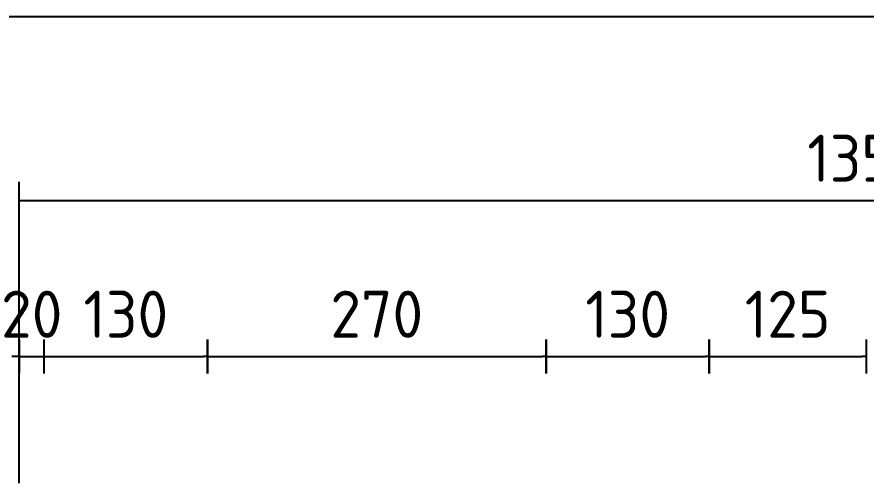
# Model space of a CAD drawing. Extents: x 0 to 1025, y -1312 to 297.
# Drawn here: x 202.98 to 248.1, y 267.75 to 292.5 of the extents above; entities that cross this region are included whole.
import ezdxf
from ezdxf.enums import TextEntityAlignment as Align

# ---------------------------------------------------------------- set-up
doc = ezdxf.new("R2010")
doc.units = 0
doc.header["$LTSCALE"] = 6
doc.header["$MEASUREMENT"] = 0
doc.header["$PDSIZE"] = 1
doc.layers.get('0').update_dxf_attribs({"linetype": 'CONTINUOUS'})
doc.layers.get('DEFPOINTS').update_dxf_attribs({"linetype": 'CONTINUOUS'})
for name, color, linetype in [('T25', 1, 'CONTINUOUS'), ('TBLK18', 4, 'CONTINUOUS'), ('TBLK25', 1, 'CONTINUOUS'), ('TBLK35', 3, 'CONTINUOUS'), ('TBLK50', 7, 'CONTINUOUS')]:
    doc.layers.add(name, color=color, linetype=linetype)
doc.styles.add('ISO', font='iso3098b.shx')
doc.dimstyles.new('SIGNSDIM', dxfattribs={"dimtxt": 2.5, "dimasz": 0.2, "dimexe": 1, "dimexo": 1.5, "dimgap": 1, "dimtad": 1, "dimtoh": 1, "dimdec": 4, "dimlfac": 15, "dimrnd": 1, "dimdsep": 46, "dimtxsty": 'ISO', "dimblk": 'SGNDIM', "dimcen": 2.5, "dimse2": 1, "dimadec": 0, "dimazin": 0, "dimtfac": 1, "dimtdec": 4, "dimtix": 1, "dimtmove": 0, "dimatfit": 3, "dimldrblk": 'SGNDIM', "dimfxl": 1, "dimtolj": 1, "dimtzin": 0, "dimarcsym": 0})

# ---------------------------------------------------------------- blocks, each defined once
blk = doc.blocks.new('A3BBLK')
at = {"layer": 'TBLK50'}
blk.add_line((415.5, 292.5), (13, 292.5), dxfattribs=at)
blk = doc.blocks.new('a3_in_vtblk std dwg')
blk.add_blockref('A3BBLK', (0, 0))
at = {"layer": 'TBLK18', "style": 'ISO'}
blk.add_attdef('MR_DIRECTORATE', text='', height=1.5, dxfattribs=at).set_placement((381.5, 68.119), align=Align.CENTER)
for tag, p in [('STREET_NAME', (355.514, 62.1)), ('SUBURB_POSTCODE', (388.488, 62.1)), ('TELEPHONE_NO.', (368.306, 59.836)), ('FAX_NO.', (393.555, 59.836))]:
    blk.add_attdef(tag, p, '', height=1.5, dxfattribs=at)
at = {"layer": 'TBLK25', "style": 'ISO'}
for tag, height, p in [('MR_BRANCH', 2, (381.5, 65.199)), ('ROAD_SECTION', 1.75, (384.5, 29.162)), ('SLK', 1.75, (384.5, 26.108)), ('CHAINAGE', 1.75, (384.5, 19.205))]:
    blk.add_attdef(tag, text='', height=height, dxfattribs=at).set_placement(p, align=Align.CENTER)
for tag, p, height in [('FILE_NUMBER', (371.773, 54.237), 2.5), ('DESIGNED_/_DRAWN', (371.773, 49.487), 2), ('VERIFIED', (371.773, 44.487), 2), ('APPROVED', (371.773, 39.487), 2), ('LOCAL_AUTHORITY', (370.48, 16.733), 1.25)]:
    blk.add_attdef(tag, p, '', height=height, dxfattribs=at)
at = {"layer": 'TBLK35', "style": 'ISO', "width": 0.9}
for tag, p in [('ROAD_PROJECT&NUMBER', (384.5, 32.231)), ('DRAWING_DESCRIPTION', (384.5, 22.288))]:
    blk.add_attdef(tag, text='', height=2.5, dxfattribs=at).set_placement(p, align=Align.CENTER)
at = {"layer": 'TBLK50', "style": 'ISO'}
blk.add_attdef('MRWA_DRG_NUMBER', (356.288, 6.085), '', height=5, dxfattribs=at)
blk = doc.blocks.new('SGNDIM')
for p, q in [((0, 4.5), (0, -4.5)), ((0, 0), (-1, 0))]:
    blk.add_line(p, q)
blk = doc.blocks.new('*D192')
at = {"layer": 'DEFPOINTS', "color": 0}
for p in [(293.095, 282.748), (203.098, 272.603), (293.095, 272.603)]:
    blk.add_point(p, dxfattribs=at)
at = {"layer": 'T25', "color": 0, "lineweight": -2}
for p, q in [((203.098, 274.103), (203.098, 283.748)), ((293.095, 274.103), (293.095, 283.748)), ((203.298, 282.748), (292.895, 282.748))]:
    blk.add_line(p, q, dxfattribs=at)
at = {"layer": 'T25', "color": 0, "lineweight": -2, "xscale": 0.2, "yscale": 0.2, "zscale": 0.2, "rotation": 180}
blk.add_blockref('SGNDIM', (203.098, 282.748), dxfattribs=at)
at = {"layer": 'T25', "color": 0, "lineweight": -2, "xscale": 0.2, "yscale": 0.2, "zscale": 0.2}
blk.add_blockref('SGNDIM', (293.095, 282.748), dxfattribs=at)
at = {"layer": 'T25', "color": 0, "insert": (248.096, 284.998), "char_height": 2.5, "attachment_point": 5, "style": 'ISO'}
blk.add_mtext('\\A1;1350', dxfattribs=at)
blk = doc.blocks.new('*D198')
at = {"layer": 'DEFPOINTS', "color": 0}
for p in [(213.098, 274.462), (204.431, 272.329), (213.098, 272.329)]:
    blk.add_point(p, dxfattribs=at)
at = {"layer": 'T25', "color": 0, "lineweight": -2}
blk.add_line((204.631, 274.462), (212.898, 274.462), dxfattribs=at)
at = {"layer": 'T25', "color": 0, "lineweight": -2, "xscale": 0.2, "yscale": 0.2, "zscale": 0.2, "rotation": 180}
blk.add_blockref('SGNDIM', (204.431, 274.462), dxfattribs=at)
at = {"layer": 'T25', "color": 0, "lineweight": -2, "xscale": 0.2, "yscale": 0.2, "zscale": 0.2}
blk.add_blockref('SGNDIM', (213.098, 274.462), dxfattribs=at)
at = {"layer": 'T25', "color": 0, "insert": (208.764, 276.712), "char_height": 2.5, "attachment_point": 5, "style": 'ISO'}
blk.add_mtext('\\A1;130', dxfattribs=at)
blk = doc.blocks.new('*D199')
at = {"layer": 'DEFPOINTS', "color": 0}
for p in [(204.431, 274.462), (203.098, 274.133), (204.431, 274.133)]:
    blk.add_point(p, dxfattribs=at)
at = {"layer": 'T25', "color": 0, "lineweight": -2}
for p, q in [((202.898, 274.462), (202.698, 274.462)), ((203.098, 274.462), (204.431, 274.462)), ((204.631, 274.462), (204.831, 274.462))]:
    blk.add_line(p, q, dxfattribs=at)
at = {"layer": 'T25', "color": 0, "lineweight": -2, "xscale": 0.2, "yscale": 0.2, "zscale": 0.2}
blk.add_blockref('SGNDIM', (203.098, 274.462), dxfattribs=at)
at = {"layer": 'T25', "color": 0, "lineweight": -2, "xscale": 0.2, "yscale": 0.2, "zscale": 0.2, "rotation": 180}
blk.add_blockref('SGNDIM', (204.431, 274.462), dxfattribs=at)
at = {"layer": 'T25', "color": 0, "insert": (203.764, 276.712), "char_height": 2.5, "attachment_point": 5, "style": 'ISO'}
blk.add_mtext('\\A1;20', dxfattribs=at)
blk = doc.blocks.new('*D200')
at = {"layer": 'DEFPOINTS', "color": 0}
for p in [(231.098, 274.462), (213.098, 270.033), (231.098, 270.033)]:
    blk.add_point(p, dxfattribs=at)
at = {"layer": 'T25', "color": 0, "lineweight": -2}
blk.add_line((213.298, 274.462), (230.898, 274.462), dxfattribs=at)
at = {"layer": 'T25', "color": 0, "lineweight": -2, "xscale": 0.2, "yscale": 0.2, "zscale": 0.2, "rotation": 180}
blk.add_blockref('SGNDIM', (213.098, 274.462), dxfattribs=at)
at = {"layer": 'T25', "color": 0, "lineweight": -2, "xscale": 0.2, "yscale": 0.2, "zscale": 0.2}
blk.add_blockref('SGNDIM', (231.098, 274.462), dxfattribs=at)
at = {"layer": 'T25', "color": 0, "insert": (222.098, 276.712), "char_height": 2.5, "attachment_point": 5, "style": 'ISO'}
blk.add_mtext('\\A1;270', dxfattribs=at)
blk = doc.blocks.new('*D201')
at = {"layer": 'DEFPOINTS', "color": 0}
for p in [(239.764, 274.462), (231.098, 272.329), (239.764, 272.329)]:
    blk.add_point(p, dxfattribs=at)
at = {"layer": 'T25', "color": 0, "lineweight": -2}
blk.add_line((231.298, 274.462), (239.564, 274.462), dxfattribs=at)
at = {"layer": 'T25', "color": 0, "lineweight": -2, "xscale": 0.2, "yscale": 0.2, "zscale": 0.2, "rotation": 180}
blk.add_blockref('SGNDIM', (231.098, 274.462), dxfattribs=at)
at = {"layer": 'T25', "color": 0, "lineweight": -2, "xscale": 0.2, "yscale": 0.2, "zscale": 0.2}
blk.add_blockref('SGNDIM', (239.764, 274.462), dxfattribs=at)
at = {"layer": 'T25', "color": 0, "insert": (235.431, 276.712), "char_height": 2.5, "attachment_point": 5, "style": 'ISO'}
blk.add_mtext('\\A1;130', dxfattribs=at)
blk = doc.blocks.new('*D202')
at = {"layer": 'DEFPOINTS', "color": 0}
for p in [(248.096, 274.462), (239.764, 272.412), (248.096, 272.412)]:
    blk.add_point(p, dxfattribs=at)
at = {"layer": 'T25', "color": 0, "lineweight": -2}
blk.add_line((239.964, 274.462), (247.896, 274.462), dxfattribs=at)
at = {"layer": 'T25', "color": 0, "lineweight": -2, "xscale": 0.2, "yscale": 0.2, "zscale": 0.2, "rotation": 180}
blk.add_blockref('SGNDIM', (239.764, 274.462), dxfattribs=at)
at = {"layer": 'T25', "color": 0, "lineweight": -2, "xscale": 0.2, "yscale": 0.2, "zscale": 0.2}
blk.add_blockref('SGNDIM', (248.096, 274.462), dxfattribs=at)
at = {"layer": 'T25', "color": 0, "insert": (243.93, 276.712), "char_height": 2.5, "attachment_point": 5, "style": 'ISO'}
blk.add_mtext('\\A1;125', dxfattribs=at)

msp = doc.modelspace()

# ---------------------------------------------------------------- linework, layer by layer
at = {"layer": 'T25'}
msp.add_line((203.0975553, 267.7486811), (203.0975553, 283.7482811), dxfattribs=at)

# ---------------------------------------------------------------- block references
msp.add_blockref('a3_in_vtblk std dwg', (0.0000004, -0.0000002), dxfattribs=at)

# ---------------------------------------------------------------- dimensions: what is measured, and where the dimension line sits
dim = msp.add_linear_dim(base=(293.0953052818, 282.7483060954), p1=(203.0975552821, 272.6033575873), p2=(293.0953052818, 272.6033575873), dimstyle='SIGNSDIM', override={"dimse2": 0}, dxfattribs=at)
dim.commit()
dim.dimension.update_dxf_attribs({"geometry": '*D192', "text_midpoint": (248.096430282, 284.9983060954)})
for base, p1, p2, picture, middle in [((204.4308886, 274.4615315), (203.0975553, 274.1334987), (204.4308886, 274.1334987), '*D199', (203.7642219, 276.7115315)), ((213.0975553, 274.4615315), (204.4308886, 272.3293182), (213.0975553, 272.3293182), '*D198', (208.7642219, 276.7115315)), ((231.0975553, 274.4615315), (213.0975553, 270.0330884), (231.0975553, 270.0330884), '*D200', (222.0975553, 276.7115315)), ((239.7642219, 274.4615315), (231.0975553, 272.3293182), (239.7642219, 272.3293182), '*D201', (235.4308886, 276.7115315)), ((248.0964303, 274.4615315), (239.7642219, 272.4116031), (248.0964303, 272.4116031), '*D202', (243.9303261, 276.7115315))]:
    dim = msp.add_linear_dim(base=base, p1=p1, p2=p2, angle=0, dimstyle='SIGNSDIM', override={"dimse1": 1}, dxfattribs=at)
    dim.commit()
    dim.dimension.update_dxf_attribs({"geometry": picture, "text_midpoint": middle})

doc.saveas('drawing.dxf')
